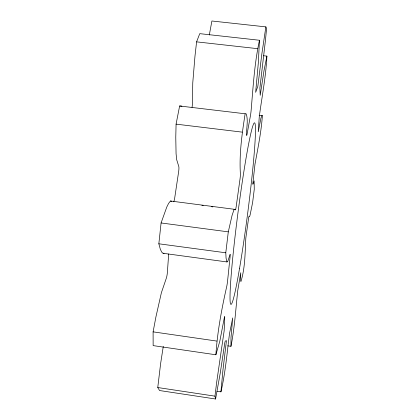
<?xml version="1.0" encoding="UTF-8"?>
<svg xmlns="http://www.w3.org/2000/svg" width="420" height="420" viewBox="0 0 420 420"><rect width="100%" height="100%" fill="white"/><g stroke="black" fill="none" stroke-linecap="round" stroke-linejoin="round"><path stroke-width="0.63" d="M181.918 106.16L179.624 105.987L176.08 124.136L175.775 137.324L176.069 153.647L176.678 159.663L178.794 166.514A4.893 0.693 -82.9 0 1 178.505 172.615L174.835 197.138A4.914 0.704 -82.7 0 1 173.513 201.779M192.029 107.415A4.709 0.63 -83.6 0 0 192.46 102.8L192.759 82.866L194.975 56.18L196.591 41.858L199.752 33.652L259.466 40.257L258.353 62.58L255.654 92.348L257.854 86.305L261.802 54.264L265.865 26.885L211.895 21L209.317 34.986M263.655 55.745L266.899 56.107C265.965 76.55 261.891 96.695 259.255 116.944L258.232 131.833L260.925 118.136L261.928 115.595L262.379 115.689C261.261 132.074 257.88 148.166 254.977 164.273L252.877 183.241L252.903 184.27L254.132 180.857L254.258 189.352L252.625 202.508L250.084 215.05L249.538 216.804L248.892 216.562L248.756 216.993L245.826 238.004C245.033 252.541 245.238 267.656 240.917 281.631L240.513 279.956L240.765 272.695L237.778 290.346C235.757 309.026 234.638 327.857 230.958 346.322L227.75 345.854M168.677 253.995L167.433 271.661A4.825 0.672 -81.9 0 1 166.315 278.245L161.385 292.73L155.878 317.105L153.101 331.858L153.143 345.608L215.875 354.779L219.812 341.229L224.191 318.397A4.688 0.273 -82.1 0 1 224.705 317.489L224.17 330.729L216.578 382.967L214.972 396.16L215.581 399L159.574 390.537L157.763 387.534L160.629 363.531L163.275 346.427M215.875 354.779C217.408 331.81 221.624 309.041 226.706 286.603A4.862 0.299 -82.3 0 0 227.687 279.951L229.992 257.654A4.909 0.304 -82.4 0 0 230.013 254.578L227.813 261.277L227.015 261.954L163.054 253.281L161.779 252.2L160.335 249.281L158.844 243.784L161.081 222.962L166.761 207.086L168.578 203.411L170.462 201.007L234.14 209.265L235.468 209.816A4.946 0.31 -82.6 0 0 236.402 205.091L239.831 180.364A4.93 0.31 -82.7 0 0 240.403 174.258C239.122 154.04 242.025 133.707 245.133 113.778L246.162 113.799C248.477 120.419 246.314 127.717 246.656 134.536A4.819 0.294 -83 0 0 247.175 133.628L250.331 116.319A4.736 0.278 -83 0 0 251.181 109.751C253.166 86.531 254.499 63.047 259.466 40.257M217.046 391.256L220.936 391.839L222.952 370.046L226.459 340.631L225.236 341.093L224.774 342.888L220.337 372.582L215.581 399M227.015 261.954L226.065 258.169L225.782 252.793L228.296 231.856L232.019 215.597L234.14 209.265M266.899 56.107L263.97 70.859L260.216 95.351L259.885 88.027L265.451 40.32L266.564 28.591L265.865 26.885M220.936 391.839C225.419 372.813 227.015 353.178 229.488 333.795L232.712 317.887L230.995 337.428L230.958 346.322M163.054 253.281L164.068 253.228M196.591 41.858L257.444 48.647M259.145 115.306L262.379 115.689M179.624 105.987L245.133 113.778M176.08 124.136L242.219 132.137M201.91 205.464L203.201 205.627M211.591 206.719L212.882 206.887M234.176 209.648L235.468 209.816M161.081 222.962L228.296 231.856M158.844 243.784L225.782 252.793M153.101 331.858L216.841 341.077M157.763 387.534L214.972 396.16M170.462 201.007L171.685 201.316M239.505 268.648A91.549 4.846 -82.6 0 0 255.045 123.617A91.549 4.846 -82.6 0 0 233.688 248.771A91.549 4.846 -82.6 0 0 239.505 268.648"/></g></svg>
